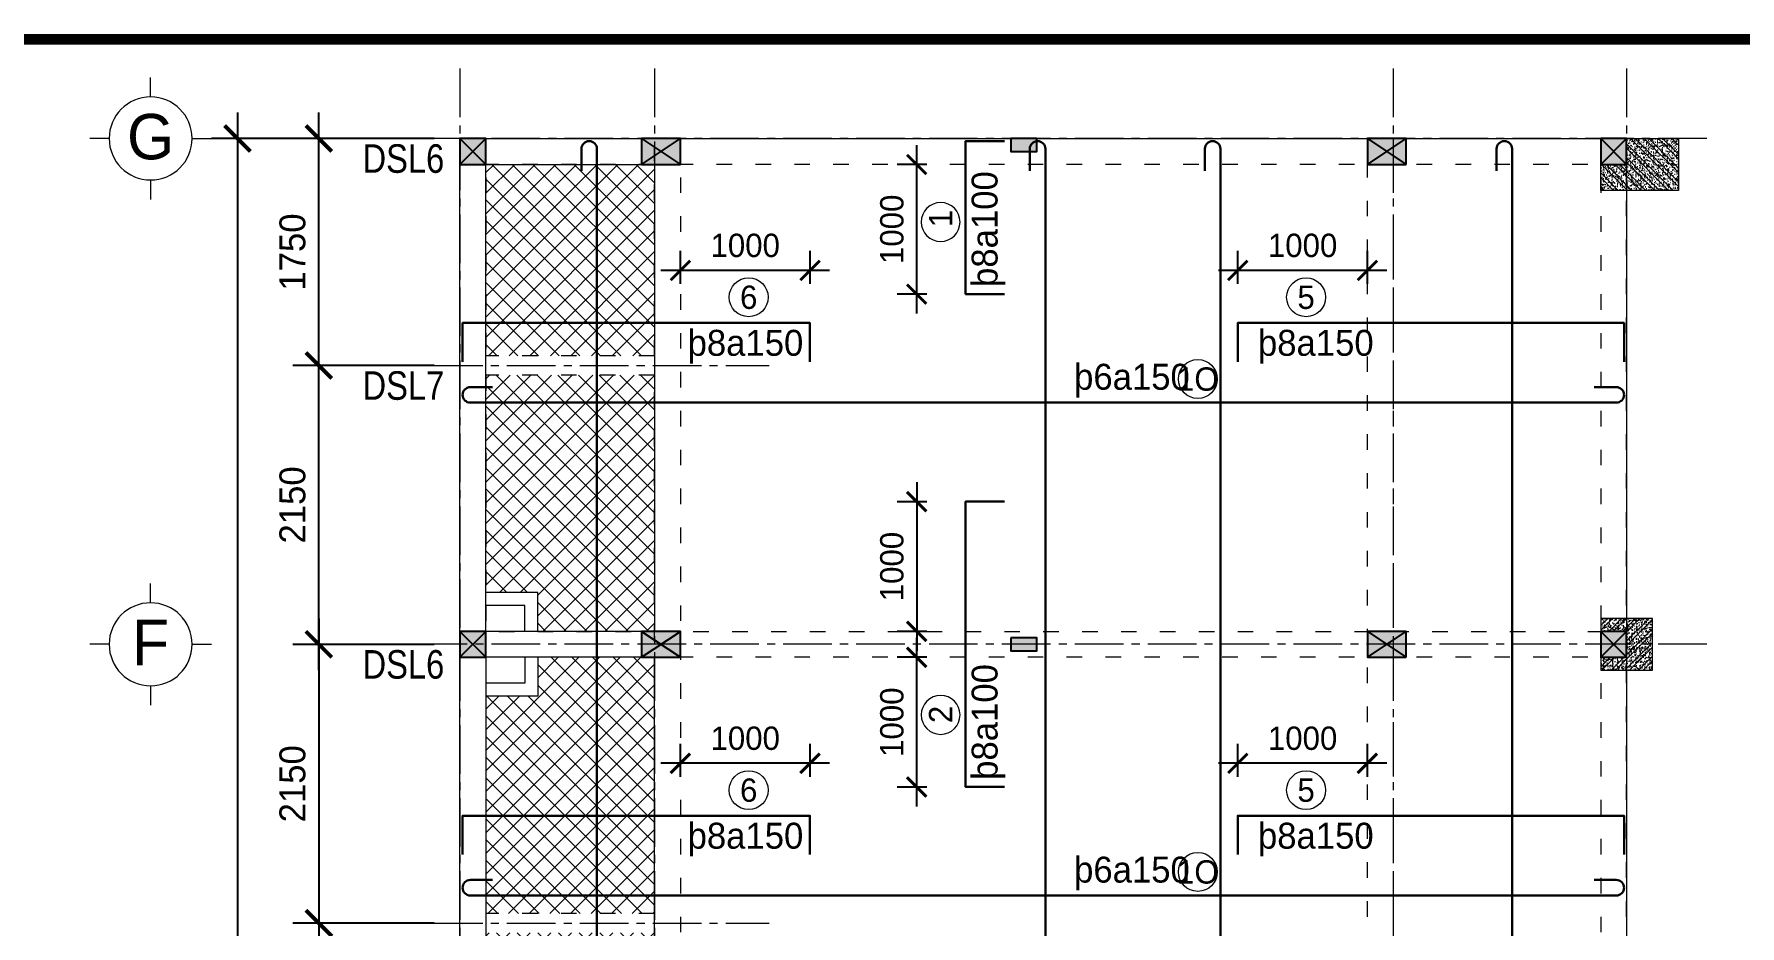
# Model space of a CAD drawing. Header units: inches. Extents: x 566748 to 757280, y 592180 to 740680.
# Drawn here: x 586112 to 599271, y 673483 to 680358 of the extents above; entities that cross this region are included whole.
import ezdxf
from ezdxf.enums import TextEntityAlignment as Align

# ---------------------------------------------------------------- set-up
doc = ezdxf.new("R2010")
doc.units = ezdxf.units.IN
doc.header["$MEASUREMENT"] = 0
for name, pattern in [('ACAD_ISO03W100', [30, 12, -18]), ('ACAD_ISO10W100', [18, 12, -3, 0, -3]), ('CENTER2', [1.125, 0.75, -0.125, 0.125, -0.125])]:
    doc.linetypes.add(name, pattern=pattern)
for name, color, linetype in [('cot', 123, 'Continuous'), ('LAYER7', 7, 'Continuous'), ('TEXT', 4, 'Continuous')]:
    doc.layers.add(name, color=color, linetype=linetype)
for name, color, linetype, lineweight in [('HACH', 8, 'Continuous', 5), ('HACTH', 8, 'Continuous', 5), ('HATCH', 8, 'Continuous', 15), ('NET CB', 2, 'Continuous', 20), ('NET GHI CHU', 7, 'Continuous', 13), ('NET KICH THUOC', 9, 'Continuous', 13), ('NET THEP DAI', 3, 'Continuous', 30), ('NET TRUC', 8, 'ACAD_ISO10W100', 9)]:
    doc.layers.add(name, color=color, linetype=linetype, lineweight=lineweight)
doc.styles.add('chu dan', font='Fonts5.ttf', dxfattribs={"height": 350})
doc.styles.add('DIM', font='Fonts5.ttf')
doc.styles.get("Standard").update_dxf_attribs({"font": 'VHELVEN0.TTF'})
doc.styles.add('VNIHELVE', font='Fonts5.ttf', dxfattribs={"height": 180})
doc.dimstyles.new('M 1-100', dxfattribs={"dimtxt": 200, "dimasz": 200, "dimexe": 200, "dimexo": 200, "dimgap": 100, "dimtad": 1, "dimtoh": 1, "dimdec": 0, "dimzin": 0, "dimdsep": 46, "dimtxsty": 'DIM', "dimblk": 'ARCHTICK', "dimcen": 200, "dimdle": 200, "dimadec": 0, "dimazin": 0, "dimtfac": 1, "dimtdec": 0, "dimtix": 1, "dimtofl": 0, "dimtmove": 2, "dimatfit": 3, "dimfxl": 1, "dimtolj": 1, "dimtzin": 0, "dimarcsym": 0})
doc.dimstyles.new('TL100', dxfattribs={"dimscale": 100, "dimtxt": 2, "dimasz": 1.5, "dimexe": 1.5, "dimexo": 3, "dimgap": 1, "dimtad": 1, "dimdec": 0, "dimzin": 9, "dimtxsty": 'VNIHELVE', "dimblk": 'ARCHTICK', "dimcen": 1, "dimdle": 1.5, "dimclrd": 256, "dimclre": 256, "dimclrt": 256, "dimadec": 0, "dimazin": 1, "dimtfac": 1, "dimtdec": 0, "dimtix": 1, "dimtmove": 0, "dimatfit": 0, "dimldrblk": 'ARCHTICK', "dimfxl": 6, "dimarcsym": 1})

# ---------------------------------------------------------------- blocks, each defined once
blk = doc.blocks.new('_ArchTick')
at = {"color": 0, "linetype": 'ByBlock', "const_width": 0.15}
blk.add_lwpolyline([(-0.5, -0.5), (0.5, 0.5)], dxfattribs=at)
blk = doc.blocks.new('*D566')
at = {"layer": 'Defpoints', "color": 0}
for p in [(589398, 675653), (588309, 673503), (589398, 673503)]:
    blk.add_point(p, dxfattribs=at)
at = {"layer": 'NET KICH THUOC', "color": 0, "lineweight": -2}
for p, q in [((588309, 675853), (588309, 673303)), ((589198, 675653), (588109, 675653)), ((589198, 673503), (588109, 673503))]:
    blk.add_line(p, q, dxfattribs=at)
at = {"layer": 'NET KICH THUOC', "color": 0, "lineweight": -2, "xscale": 200, "yscale": 200, "zscale": 200}
for p, rotation in [((588309, 675653), 90), ((588309, 673503), 270)]:
    blk.add_blockref('_ArchTick', p, dxfattribs=dict(at, rotation=rotation))
at = {"layer": 'NET KICH THUOC', "color": 0, "insert": (588106, 674578), "char_height": 200, "attachment_point": 5, "rotation": 90, "style": 'DIM'}
blk.add_mtext('\\A1;2150', dxfattribs=at)
blk = doc.blocks.new('*D567')
at = {"layer": 'Defpoints', "color": 0}
for p in [(589398, 673503), (588309, 671853), (589398, 671853)]:
    blk.add_point(p, dxfattribs=at)
at = {"layer": 'NET KICH THUOC', "color": 0, "lineweight": -2}
for p, q in [((588309, 673703), (588309, 671653)), ((589198, 673503), (588109, 673503)), ((589198, 671853), (588109, 671853))]:
    blk.add_line(p, q, dxfattribs=at)
at = {"layer": 'NET KICH THUOC', "color": 0, "lineweight": -2, "xscale": 200, "yscale": 200, "zscale": 200}
for p, rotation in [((588309, 673503), 90), ((588309, 671853), 270)]:
    blk.add_blockref('_ArchTick', p, dxfattribs=dict(at, rotation=rotation))
at = {"layer": 'NET KICH THUOC', "color": 0, "insert": (588106, 672678), "char_height": 200, "attachment_point": 5, "rotation": 90, "style": 'DIM'}
blk.add_mtext('\\A1;1650', dxfattribs=at)
blk = doc.blocks.new('*D568')
at = {"layer": 'Defpoints', "color": 0}
for p in [(588309, 677803), (589398, 677803), (589398, 675653)]:
    blk.add_point(p, dxfattribs=at)
at = {"layer": 'NET KICH THUOC', "color": 0, "lineweight": -2}
for p, q in [((588309, 675453), (588309, 678003)), ((589198, 677803), (588109, 677803)), ((589198, 675653), (588109, 675653))]:
    blk.add_line(p, q, dxfattribs=at)
at = {"layer": 'NET KICH THUOC', "color": 0, "lineweight": -2, "xscale": 200, "yscale": 200, "zscale": 200}
for p, rotation in [((588309, 677803), 90), ((588309, 675653), 270)]:
    blk.add_blockref('_ArchTick', p, dxfattribs=dict(at, rotation=rotation))
at = {"layer": 'NET KICH THUOC', "color": 0, "insert": (588106, 676728), "char_height": 200, "attachment_point": 5, "rotation": 90, "style": 'DIM'}
blk.add_mtext('\\A1;2150', dxfattribs=at)
blk = doc.blocks.new('*D569')
at = {"layer": 'Defpoints', "color": 0}
for p in [(588309, 679553), (589398, 679553), (589398, 677803)]:
    blk.add_point(p, dxfattribs=at)
at = {"layer": 'NET KICH THUOC', "color": 0, "lineweight": -2}
for p, q in [((588309, 677603), (588309, 679753)), ((589198, 679553), (588109, 679553)), ((589198, 677803), (588109, 677803))]:
    blk.add_line(p, q, dxfattribs=at)
at = {"layer": 'NET KICH THUOC', "color": 0, "lineweight": -2, "xscale": 200, "yscale": 200, "zscale": 200}
for p, rotation in [((588309, 679553), 90), ((588309, 677803), 270)]:
    blk.add_blockref('_ArchTick', p, dxfattribs=dict(at, rotation=rotation))
at = {"layer": 'NET KICH THUOC', "color": 0, "insert": (588106, 678678), "char_height": 200, "attachment_point": 5, "rotation": 90, "style": 'DIM'}
blk.add_mtext('\\A1;1750', dxfattribs=at)
blk = doc.blocks.new('*D570')
at = {"layer": 'Defpoints', "color": 0}
for p in [(589398, 679553), (587681, 657053), (589398, 657053)]:
    blk.add_point(p, dxfattribs=at)
at = {"layer": 'NET KICH THUOC', "color": 0, "lineweight": -2}
for p, q in [((587681, 679753), (587681, 656853)), ((589198, 679553), (587481, 679553)), ((589198, 657053), (587481, 657053))]:
    blk.add_line(p, q, dxfattribs=at)
at = {"layer": 'NET KICH THUOC', "color": 0, "lineweight": -2, "xscale": 200, "yscale": 200, "zscale": 200}
for p, rotation in [((587681, 679553), 90), ((587681, 657053), 270)]:
    blk.add_blockref('_ArchTick', p, dxfattribs=dict(at, rotation=rotation))
at = {"layer": 'NET KICH THUOC', "color": 0, "insert": (587479, 668303), "char_height": 200, "attachment_point": 5, "rotation": 90, "style": 'DIM'}
blk.add_mtext('\\A1;22500', dxfattribs=at)
blk = doc.blocks.new('*D578')
at = {"layer": 'Defpoints', "color": 0}
for p in [(593299, 676753), (592921, 675753), (593299, 675753)]:
    blk.add_point(p, dxfattribs=at)
at = {"layer": 'NET KICH THUOC', "lineweight": -2}
for p, q in [((592921, 676903), (592921, 675603)), ((592999, 676753), (592771, 676753)), ((592999, 675753), (592771, 675753))]:
    blk.add_line(p, q, dxfattribs=at)
at = {"layer": 'NET KICH THUOC', "lineweight": -2, "xscale": 150, "yscale": 150, "zscale": 150}
for p, rotation in [((592921, 676753), 90), ((592921, 675753), 270)]:
    blk.add_blockref('_ArchTick', p, dxfattribs=dict(at, rotation=rotation))
at = {"layer": 'NET KICH THUOC', "insert": (592730, 676253), "char_height": 180, "attachment_point": 5, "rotation": 90, "style": 'VNIHELVE'}
blk.add_mtext('1000', dxfattribs=at)
blk = doc.blocks.new('*D579')
at = {"layer": 'Defpoints', "color": 0}
for p in [(592921, 675553), (593299, 675553), (593299, 674553)]:
    blk.add_point(p, dxfattribs=at)
at = {"layer": 'NET KICH THUOC', "lineweight": -2}
for p, q in [((592921, 674403), (592921, 675703)), ((592999, 675553), (592771, 675553)), ((592999, 674553), (592771, 674553))]:
    blk.add_line(p, q, dxfattribs=at)
at = {"layer": 'NET KICH THUOC', "lineweight": -2, "xscale": 150, "yscale": 150, "zscale": 150}
for p, rotation in [((592921, 675553), 90), ((592921, 674553), 270)]:
    blk.add_blockref('_ArchTick', p, dxfattribs=dict(at, rotation=rotation))
at = {"layer": 'NET KICH THUOC', "insert": (592730, 675053), "char_height": 180, "attachment_point": 5, "rotation": 90, "style": 'VNIHELVE'}
blk.add_mtext('1000', dxfattribs=at)
blk = doc.blocks.new('SH')
at = {"layer": 'NET GHI CHU'}
blk.add_circle((0, 0), 150, dxfattribs=at)
at = {"layer": 'NET GHI CHU', "style": 'VNIHELVE'}
blk.add_attdef('1', text='', height=180, dxfattribs=at).set_placement((0, 0), align=Align.MIDDLE_CENTER)
blk = doc.blocks.new('*D580')
at = {"layer": 'Defpoints', "color": 0}
for p in [(592921, 679353), (593299, 679353), (593299, 678353)]:
    blk.add_point(p, dxfattribs=at)
at = {"layer": 'NET KICH THUOC', "lineweight": -2}
for p, q in [((592921, 678203), (592921, 679503)), ((592999, 679353), (592771, 679353)), ((592999, 678353), (592771, 678353))]:
    blk.add_line(p, q, dxfattribs=at)
at = {"layer": 'NET KICH THUOC', "lineweight": -2, "xscale": 150, "yscale": 150, "zscale": 150}
for p, rotation in [((592921, 679353), 90), ((592921, 678353), 270)]:
    blk.add_blockref('_ArchTick', p, dxfattribs=dict(at, rotation=rotation))
at = {"layer": 'NET KICH THUOC', "insert": (592730, 678853), "char_height": 180, "attachment_point": 5, "rotation": 90, "style": 'VNIHELVE'}
blk.add_mtext('1000', dxfattribs=at)
blk = doc.blocks.new('TRM')
at = {"layer": 'NET GHI CHU', "linetype": 'Continuous', "ltscale": 400}
for p, q in [((0, -150), (0, 0)), ((-320, -470), (-470, -470)), ((320, -470), (470, -470)), ((0, -790), (0, -940))]:
    blk.add_line(p, q, dxfattribs=at)
blk.add_circle((0, -470), 320, dxfattribs=at)
at = {"layer": 'NET GHI CHU', "style": 'chu dan'}
blk.add_attdef('TR', text='', height=350, dxfattribs=at).set_placement((0, -470), align=Align.MIDDLE_CENTER)
blk = doc.blocks.new('*D589')
at = {"layer": 'Defpoints', "color": 0}
for p in [(595398, 674736), (595398, 674332), (596398, 674332)]:
    blk.add_point(p, dxfattribs=at)
at = {"layer": 'NET KICH THUOC', "lineweight": -2}
for p, q in [((595398, 674632), (595398, 674886)), ((596398, 674632), (596398, 674886)), ((596548, 674736), (595248, 674736))]:
    blk.add_line(p, q, dxfattribs=at)
at = {"layer": 'NET KICH THUOC', "lineweight": -2, "xscale": 150, "yscale": 150, "zscale": 150, "rotation": 180}
blk.add_blockref('_ArchTick', (595398, 674736), dxfattribs=at)
at = {"layer": 'NET KICH THUOC', "lineweight": -2, "xscale": 150, "yscale": 150, "zscale": 150}
blk.add_blockref('_ArchTick', (596398, 674736), dxfattribs=at)
at = {"layer": 'NET KICH THUOC', "insert": (595898, 674928), "char_height": 180, "attachment_point": 5, "style": 'VNIHELVE'}
blk.add_mtext('1000', dxfattribs=at)
blk = doc.blocks.new('*D588')
at = {"layer": 'Defpoints', "color": 0}
for p in [(591098, 674736), (591098, 674332), (592098, 674332)]:
    blk.add_point(p, dxfattribs=at)
at = {"layer": 'NET KICH THUOC', "lineweight": -2}
for p, q in [((591098, 674632), (591098, 674886)), ((592098, 674632), (592098, 674886)), ((592248, 674736), (590948, 674736))]:
    blk.add_line(p, q, dxfattribs=at)
at = {"layer": 'NET KICH THUOC', "lineweight": -2, "xscale": 150, "yscale": 150, "zscale": 150, "rotation": 180}
blk.add_blockref('_ArchTick', (591098, 674736), dxfattribs=at)
at = {"layer": 'NET KICH THUOC', "lineweight": -2, "xscale": 150, "yscale": 150, "zscale": 150}
blk.add_blockref('_ArchTick', (592098, 674736), dxfattribs=at)
at = {"layer": 'NET KICH THUOC', "insert": (591598, 674928), "char_height": 180, "attachment_point": 5, "style": 'VNIHELVE'}
blk.add_mtext('1000', dxfattribs=at)
blk = doc.blocks.new('*D591')
at = {"layer": 'Defpoints', "color": 0}
for p in [(595398, 678536), (595398, 678132), (596398, 678132)]:
    blk.add_point(p, dxfattribs=at)
at = {"layer": 'NET KICH THUOC', "lineweight": -2}
for p, q in [((595398, 678432), (595398, 678686)), ((596398, 678432), (596398, 678686)), ((596548, 678536), (595248, 678536))]:
    blk.add_line(p, q, dxfattribs=at)
at = {"layer": 'NET KICH THUOC', "lineweight": -2, "xscale": 150, "yscale": 150, "zscale": 150, "rotation": 180}
blk.add_blockref('_ArchTick', (595398, 678536), dxfattribs=at)
at = {"layer": 'NET KICH THUOC', "lineweight": -2, "xscale": 150, "yscale": 150, "zscale": 150}
blk.add_blockref('_ArchTick', (596398, 678536), dxfattribs=at)
at = {"layer": 'NET KICH THUOC', "insert": (595898, 678728), "char_height": 180, "attachment_point": 5, "style": 'VNIHELVE'}
blk.add_mtext('1000', dxfattribs=at)
blk = doc.blocks.new('*D590')
at = {"layer": 'Defpoints', "color": 0}
for p in [(591098, 678536), (591098, 678132), (592098, 678132)]:
    blk.add_point(p, dxfattribs=at)
at = {"layer": 'NET KICH THUOC', "lineweight": -2}
for p, q in [((591098, 678432), (591098, 678686)), ((592098, 678432), (592098, 678686)), ((592248, 678536), (590948, 678536))]:
    blk.add_line(p, q, dxfattribs=at)
at = {"layer": 'NET KICH THUOC', "lineweight": -2, "xscale": 150, "yscale": 150, "zscale": 150, "rotation": 180}
blk.add_blockref('_ArchTick', (591098, 678536), dxfattribs=at)
at = {"layer": 'NET KICH THUOC', "lineweight": -2, "xscale": 150, "yscale": 150, "zscale": 150}
blk.add_blockref('_ArchTick', (592098, 678536), dxfattribs=at)
at = {"layer": 'NET KICH THUOC', "insert": (591598, 678728), "char_height": 180, "attachment_point": 5, "style": 'VNIHELVE'}
blk.add_mtext('1000', dxfattribs=at)

msp = doc.modelspace()

# ---------------------------------------------------------------- hatches: boundary and pattern name
at = {"layer": 'cot', "ltscale": 5}
h = msp.add_hatch(color=256, dxfattribs=at)
h.paths.add_polyline_path([(589497.6, 679453.4), (589397.6, 679553.4), (589397.6, 679353.4)])
h.paths.add_polyline_path([(589497.6, 679453.4), (589397.6, 679353.4), (589597.6, 679353.4)])
h.paths.add_polyline_path([(589597.6, 679553.4), (589497.6, 679453.4), (589597.6, 679353.4)])
h.paths.add_polyline_path([(589597.6, 679553.4), (589397.6, 679553.4), (589497.6, 679453.4)])
h = msp.add_hatch(color=256, dxfattribs=at)
h.paths.add_polyline_path([(590797.6, 679553.4), (590797.6, 679353.4), (590947.6, 679453.4)])
h.paths.add_polyline_path([(590947.6, 679453.4), (591097.6, 679553.4), (590797.6, 679553.4)])
h.paths.add_polyline_path([(590797.6, 679353.4), (591097.6, 679353.4), (590947.6, 679453.4)])
h.paths.add_polyline_path([(590947.6, 679453.4), (591097.6, 679353.4), (591097.6, 679553.4)])
at = {"layer": 'cot', "ltscale": 800}
for points in [[(593647.6, 679553.4), (593647.6, 679453.4), (593847.6, 679453.4), (593847.6, 679553.4)], [(593647.6, 675703.4), (593647.6, 675603.4), (593847.6, 675603.4), (593847.6, 675703.4)]]:
    msp.add_hatch(color=256, dxfattribs=at).paths.add_polyline_path(points)
at = {"layer": 'cot', "ltscale": 5}
h = msp.add_hatch(color=256, dxfattribs=at)
h.paths.add_polyline_path([(596397.6, 679553.4), (596397.6, 679353.4), (596547.6, 679453.4)])
h.paths.add_polyline_path([(596547.6, 679453.4), (596697.6, 679553.4), (596397.6, 679553.4)])
h.paths.add_polyline_path([(596397.6, 679353.4), (596697.6, 679353.4), (596547.6, 679453.4)])
h.paths.add_polyline_path([(596547.6, 679453.4), (596697.6, 679353.4), (596697.6, 679553.4)])
h = msp.add_hatch(color=256, dxfattribs=at)
h.paths.add_polyline_path([(598297.6, 679453.4), (598197.6, 679553.4), (598197.6, 679353.4)])
h.paths.add_polyline_path([(598297.6, 679453.4), (598197.6, 679353.4), (598397.6, 679353.4)])
h.paths.add_polyline_path([(598397.6, 679553.4), (598297.6, 679453.4), (598397.6, 679353.4)])
h.paths.add_polyline_path([(598397.6, 679553.4), (598197.6, 679553.4), (598297.6, 679453.4)])
h = msp.add_hatch(color=256, dxfattribs=at)
h.paths.add_polyline_path([(598297.6, 679453.4), (598197.6, 679553.4), (598197.6, 679353.4)])
h.paths.add_polyline_path([(598297.6, 679453.4), (598197.6, 679353.4), (598397.6, 679353.4)])
h.paths.add_polyline_path([(598397.6, 679553.4), (598297.6, 679453.4), (598397.6, 679353.4)])
h.paths.add_polyline_path([(598397.6, 679553.4), (598197.6, 679553.4), (598297.6, 679453.4)])
h = msp.add_hatch(color=256, dxfattribs=at)
h.paths.add_polyline_path([(589497.6, 675653.4), (589397.6, 675753.4), (589397.6, 675553.4)])
h.paths.add_polyline_path([(589497.6, 675653.4), (589397.6, 675553.4), (589597.6, 675553.4)])
h.paths.add_polyline_path([(589597.6, 675753.4), (589497.6, 675653.4), (589597.6, 675553.4)])
h.paths.add_polyline_path([(589597.6, 675753.4), (589397.6, 675753.4), (589497.6, 675653.4)])
h = msp.add_hatch(color=256, dxfattribs=at)
h.paths.add_polyline_path([(590797.6, 675753.4), (590797.6, 675553.4), (590947.6, 675653.4)])
h.paths.add_polyline_path([(590947.6, 675653.4), (591097.6, 675753.4), (590797.6, 675753.4)])
h.paths.add_polyline_path([(590797.6, 675553.4), (591097.6, 675553.4), (590947.6, 675653.4)])
h.paths.add_polyline_path([(590947.6, 675653.4), (591097.6, 675553.4), (591097.6, 675753.4)])
h = msp.add_hatch(color=256, dxfattribs=at)
h.paths.add_polyline_path([(596397.6, 675753.4), (596397.6, 675553.4), (596547.6, 675653.4)])
h.paths.add_polyline_path([(596547.6, 675653.4), (596697.6, 675753.4), (596397.6, 675753.4)])
h.paths.add_polyline_path([(596397.6, 675553.4), (596697.6, 675553.4), (596547.6, 675653.4)])
h.paths.add_polyline_path([(596547.6, 675653.4), (596697.6, 675553.4), (596697.6, 675753.4)])
h = msp.add_hatch(color=256, dxfattribs=at)
h.paths.add_polyline_path([(598297.6, 675653.4), (598197.6, 675753.4), (598197.6, 675553.4)])
h.paths.add_polyline_path([(598297.6, 675653.4), (598197.6, 675553.4), (598397.6, 675553.4)])
h.paths.add_polyline_path([(598397.6, 675753.4), (598297.6, 675653.4), (598397.6, 675553.4)])
h.paths.add_polyline_path([(598397.6, 675753.4), (598197.6, 675753.4), (598297.6, 675653.4)])
h = msp.add_hatch(color=256, dxfattribs=at)
h.paths.add_polyline_path([(598297.6, 675653.4), (598197.6, 675753.4), (598197.6, 675553.4)])
h.paths.add_polyline_path([(598297.6, 675653.4), (598197.6, 675553.4), (598397.6, 675553.4)])
h.paths.add_polyline_path([(598397.6, 675753.4), (598297.6, 675653.4), (598397.6, 675553.4)])
h.paths.add_polyline_path([(598397.6, 675753.4), (598197.6, 675753.4), (598297.6, 675653.4)])
at = {"layer": 'HACH', "ltscale": 800}
h = msp.add_hatch(dxfattribs=at)
h.set_pattern_fill('AR-CONC', color=256, scale=7, style=0)
h.set_pattern_definition([(310, (16363.12, 1336606.817), (50.2082128, 4.3926494), [5.25, -57.75]), (5, (16363.12, 1336606.817), (-9.7125934, -52.6534494), [4.2, -46.2]), (259.5486, (16367.304, 1336607.183), (40.4956567, -48.260768), [4.4618133, -49.0799478]), (313.8158, (16363.12, 1336592.817), (74.7068734, 11.586331), [7.875, -86.625]), (263.3644, (16369.345, 1336593.78), (65.4263894, -68.188251), [6.69272, -73.61991]), (8.8158, (16363.12, 1336592.82), (65.426336, -68.188302), [6.3, -69.3]), (339, (16370.12, 1336596.317), (41.7834936, 28.1833223), [5.25, -57.75]), (34, (16370.12, 1336596.317), (17.0320732, -50.7605032), [4.2, -46.2]), (288.5486, (16373.6, 1336598.665), (58.815584, -22.5771348), [4.4618133, -49.0799478]), (322.5, (16363.12, 1336606.817), (0.85118987, -23.30256977), [0, -45.64, 0, -46.9, 0, -46.375]), (352.5, (16363.12, 1336606.817), (18.4148676, -27.6088198), [0, -26.74, 0, -44.59, 0, -17.675]), (32.5, (16347.51, 1336606.817), (37.36757053, 1.57884102), [0, -17.5, 0, -54.6, 0, -72.45]), (42.5, (16340.51, 1336606.817), (40.8230319, -7.0073488), [0, -22.75, 0, -36.26, 0, -51.45])])
h.paths.add_polyline_path([(598397.6, 679153.4), (598197.6, 679153.4), (598197.6, 679353.4), (598397.6, 679353.4)])
h.paths.add_polyline_path([(598397.6, 679553.4), (598797.6, 679553.4), (598797.6, 679153.4), (598397.6, 679153.4)])
h = msp.add_hatch(dxfattribs=at)
h.set_pattern_fill('ANSI32', color=256, scale=200, style=0)
h.set_pattern_definition([(315, (16363.12, 1336606.82), (-53.0330086, -53.0330086), []), (315, (16398.475, 1336606.82), (-53.0330086, -53.0330086), [])])
h.paths.add_polyline_path([(598397.6, 679153.4), (598197.6, 679153.4), (598197.6, 679353.4), (598397.6, 679353.4)])
h.paths.add_polyline_path([(598397.6, 679153.4), (598397.6, 679553.4), (598797.6, 679553.4), (598797.6, 679153.4)])
at = {"layer": 'HACTH'}
h = msp.add_hatch(dxfattribs=at)
h.set_pattern_fill('ANSI37', color=256, scale=900, angle=90, style=0)
h.set_pattern_definition([(135, (1265503.83, 83677.38), (-79.549513, -79.549513), []), (225, (1265503.83, 83677.38), (79.549513, -79.549513), [])])
h.paths.add_polyline_path([(589597.6, 673428.4), (589597.6, 671953.4), (590897.6, 671953.4), (590897.6, 673428.4)])
h.paths.add_polyline_path([(589997.6, 675253.4), (589597.6, 675253.4), (589597.6, 673578.4), (590897.6, 673578.4), (590897.6, 675553.4), (589997.6, 675553.4)])
h.paths.add_polyline_path([(590897.6, 677728.4), (589597.6, 677728.4), (589597.6, 676053.4), (589997.6, 676053.4), (589997.6, 675753.4), (590897.6, 675753.4)])
h.paths.add_polyline_path([(590897.6, 679353.4), (589597.6, 679353.4), (589597.6, 677878.4), (590897.6, 677878.4)])
at = {"layer": 'HATCH', "ltscale": 800}
h = msp.add_hatch(dxfattribs=at)
h.set_pattern_fill('ANSI32', color=256, scale=200, style=0)
h.set_pattern_definition([(45, (1589.12, -29528.46), (-53.0330086, 53.0330086), []), (45, (1624.475, -29528.46), (-53.0330086, 53.0330086), [])])
h.paths.add_polyline_path([(598597.6, 675853.4), (598197.6, 675853.4), (598197.6, 675753.4), (598397.6, 675753.4), (598397.6, 675553.4), (598197.6, 675553.4), (598197.6, 675453.4), (598597.6, 675453.4)])
h = msp.add_hatch(dxfattribs=at)
h.set_pattern_fill('AR-CONC', color=256, scale=7, style=0)
h.set_pattern_definition([(50, (1589.12, -29528.46), (50.2082128, -4.3926494), [5.25, -57.75]), (355, (1589.12, -29528.46), (-9.7125934, 52.6534494), [4.2, -46.2]), (100.4514, (1593.304, -29528.826), (40.4956567, 48.260768), [4.4618133, -49.0799478]), (46.1842, (1589.12, -29514.46), (74.7068734, -11.586331), [7.875, -86.625]), (96.6356, (1595.345, -29515.425), (65.4263894, 68.188251), [6.69272, -73.61991]), (351.1842, (1589.12, -29514.46), (65.426336, 68.188302), [6.3, -69.3]), (21, (1596.12, -29517.96), (41.7834936, -28.1833223), [5.25, -57.75]), (326, (1596.12, -29517.96), (17.0320732, 50.7605032), [4.2, -46.2]), (71.4514, (1599.6, -29520.31), (58.815584, 22.5771348), [4.4618133, -49.0799478]), (37.5, (1589.12, -29528.46), (0.85118987, 23.30256977), [0, -45.64, 0, -46.9, 0, -46.375]), (7.5, (1589.12, -29528.46), (18.4148676, 27.6088198), [0, -26.74, 0, -44.59, 0, -17.675]), (327.5, (1573.51, -29528.46), (37.36757053, -1.57884102), [0, -17.5, 0, -54.6, 0, -72.45]), (317.5, (1566.51, -29528.46), (40.8230319, 7.0073488), [0, -22.75, 0, -36.26, 0, -51.45])])
h.paths.add_polyline_path([(598397.6, 675553.4), (598197.6, 675553.4), (598197.6, 675453.4), (598597.6, 675453.4), (598597.6, 675853.4), (598197.6, 675853.4), (598197.6, 675753.4), (598397.6, 675753.4)])

# ---------------------------------------------------------------- linework, layer by layer
at = {"layer": 'cot', "ltscale": 5}
for p, q in [((589397.6, 679353.4), (589597.6, 679553.4)), ((589397.6, 679553.4), (589597.6, 679353.4)), ((590797.6, 679353.4), (591097.6, 679553.4)), ((590797.6, 679553.4), (591097.6, 679353.4)), ((596397.6, 679353.4), (596697.6, 679553.4)), ((596397.6, 679553.4), (596697.6, 679353.4)), ((598197.6, 679353.4), (598397.6, 679553.4)), ((598197.6, 679553.4), (598397.6, 679353.4)), ((598197.6, 679353.4), (598397.6, 679553.4)), ((598197.6, 679553.4), (598397.6, 679353.4)), ((589397.6, 675553.4), (589597.6, 675753.4)), ((589397.6, 675753.4), (589597.6, 675553.4)), ((590797.6, 675553.4), (591097.6, 675753.4)), ((590797.6, 675753.4), (591097.6, 675553.4)), ((596397.6, 675553.4), (596697.6, 675753.4)), ((596397.6, 675753.4), (596697.6, 675553.4)), ((598197.6, 675553.4), (598397.6, 675753.4)), ((598197.6, 675753.4), (598397.6, 675553.4)), ((598197.6, 675553.4), (598397.6, 675753.4)), ((598197.6, 675753.4), (598397.6, 675553.4))]:
    msp.add_line(p, q, dxfattribs=at)
for points in [[(589597.6, 679353.4), (589597.6, 679553.4), (589397.6, 679553.4), (589397.6, 679353.4)], [(591097.6, 679353.4), (591097.6, 679553.4), (590797.6, 679553.4), (590797.6, 679353.4)], [(596697.6, 679353.4), (596697.6, 679553.4), (596397.6, 679553.4), (596397.6, 679353.4)], [(598397.6, 679353.4), (598397.6, 679553.4), (598197.6, 679553.4), (598197.6, 679353.4)], [(598397.6, 679353.4), (598397.6, 679553.4), (598197.6, 679553.4), (598197.6, 679353.4)], [(589597.6, 675553.4), (589597.6, 675753.4), (589397.6, 675753.4), (589397.6, 675553.4)], [(591097.6, 675553.4), (591097.6, 675753.4), (590797.6, 675753.4), (590797.6, 675553.4)], [(596697.6, 675553.4), (596697.6, 675753.4), (596397.6, 675753.4), (596397.6, 675553.4)], [(598397.6, 675553.4), (598397.6, 675753.4), (598197.6, 675753.4), (598197.6, 675553.4)], [(598397.6, 675553.4), (598397.6, 675753.4), (598197.6, 675753.4), (598197.6, 675553.4)], [(598397.6, 675553.4), (598397.6, 675753.4), (598197.6, 675753.4), (598197.6, 675553.4)]]:
    msp.add_lwpolyline(points, close=True, dxfattribs=at)
at = {"layer": 'cot', "ltscale": 800}
for points in [[(593647.6, 679553.4), (593647.6, 679453.4), (593847.6, 679453.4), (593847.6, 679553.4)], [(593647.6, 675703.4), (593647.6, 675603.4), (593847.6, 675603.4), (593847.6, 675703.4)]]:
    msp.add_lwpolyline(points, close=True, dxfattribs=at)
at = {"layer": 'LAYER7', "linetype": 'Continuous', "const_width": 80}
msp.add_lwpolyline([(607748.3, 680317.8), (568548.3, 680317.8), (568548.3, 652542.9), (607748.3, 652542.9)], close=True, dxfattribs=at)
at = {"layer": 'NET CB', "ltscale": 800}
for points in [[(589397.6, 657053.4), (589397.6, 679553.4), (598397.6, 679553.4), (598397.6, 657053.4)], [(598797.6, 679553.4), (598797.6, 679153.4), (598197.6, 679153.4), (598197.6, 679553.4)], [(589597.6, 675753.4), (589597.6, 679353.4), (590897.6, 679353.4), (590897.6, 675753.4)], [(598597.6, 675453.4), (598597.6, 675853.4), (598197.6, 675853.4), (598197.6, 675453.4)], [(589597.6, 675553.4), (589597.6, 671953.4), (590897.6, 671953.4), (590897.6, 675553.4)]]:
    msp.add_lwpolyline(points, close=True, dxfattribs=at)
for points in [[(589997.6, 675753.4), (589997.6, 676053.4), (589597.6, 676053.4)], [(589897.6, 675753.4), (589897.6, 675953.4), (589597.6, 675953.4)], [(589997.6, 675553.4), (589997.6, 675253.4), (589597.6, 675253.4)], [(589897.6, 675553.4), (589897.6, 675353.4), (589597.6, 675353.4)]]:
    msp.add_lwpolyline(points, dxfattribs=at)
at = {"layer": 'NET GHI CHU', "linetype": 'ACAD_ISO03W100', "ltscale": 10}
for p, q in [((590897.6, 677878.4), (589597.6, 677878.4)), ((590897.6, 677728.4), (589597.6, 677728.4)), ((590897.6, 673578.4), (589597.6, 673578.4))]:
    msp.add_line(p, q, dxfattribs=at)
for points in [[(589597.6, 660753.4), (589597.6, 657053.4), (589397.6, 657053.4), (589397.6, 679553.4), (589597.6, 679553.4), (589597.6, 677878.4)], [(590897.6, 679553.4), (591097.6, 679553.4), (591097.6, 660353.4), (590897.6, 660353.4), (590897.6, 662528.4)], [(590897.6, 677878.4), (590897.6, 679553.4)], [(596397.6, 679553.4), (596597.6, 679553.4), (596597.6, 657053.4), (596397.6, 657053.4), (596397.6, 679553.4)], [(589597.6, 677728.4), (589597.6, 676053.4)], [(590897.6, 673578.4), (590897.6, 677728.4)], [(589597.6, 675953.4), (589597.6, 675353.4)], [(589897.6, 675553.4), (589397.6, 675553.4), (589397.6, 675753.4), (589897.6, 675753.4)], [(589997.6, 675753.4), (598397.6, 675753.4), (598397.6, 675553.4), (589997.6, 675553.4)], [(589597.6, 675253.4), (589597.6, 673578.4)]]:
    msp.add_lwpolyline(points, dxfattribs=at)
for points in [[(598397.6, 679553.4), (598397.6, 679353.4), (589397.6, 679353.4), (589397.6, 679553.4)], [(598397.6, 657053.4), (598397.6, 679553.4), (598197.6, 679553.4), (598197.6, 657053.4)]]:
    msp.add_lwpolyline(points, close=True, dxfattribs=at)
at = {"layer": 'NET THEP DAI'}
for points in [[(590334.5, 660603.4), (590334.5, 660433.4, 1), (590454.5, 660433.4), (590454.5, 660433.4), (590454.5, 679473.4), (590454.5, 679473.4, 1), (590334.5, 679473.4), (590334.5, 679303.4)], [(593793.5, 660603.4), (593793.5, 660433.4, 1), (593913.5, 660433.4), (593913.5, 660433.4), (593913.5, 679473.4), (593913.5, 679473.4, 1), (593793.5, 679473.4), (593793.5, 679303.4)], [(595144, 657303.4), (595144, 657133.4, 1), (595264, 657133.4), (595264, 657133.4), (595264, 679473.4), (595264, 679473.4, 1), (595144, 679473.4), (595144, 679303.4)], [(597394.5, 657303.4), (597394.5, 657133.4, 1), (597514.5, 657133.4), (597514.5, 657133.4), (597514.5, 679473.4), (597514.5, 679473.4, 1), (597394.5, 679473.4), (597394.5, 679303.4)], [(598147.6, 677636.6), (598317.6, 677636.6, -1), (598317.6, 677516.6), (598317.6, 677516.6), (589477.6, 677516.6), (589477.6, 677516.6, -1), (589477.6, 677636.6), (589647.6, 677636.6)], [(598147.6, 673836.6), (598317.6, 673836.6, -1), (598317.6, 673716.6), (598317.6, 673716.6), (589477.6, 673716.6), (589477.6, 673716.6, -1), (589477.6, 673836.6), (589647.6, 673836.6)]]:
    msp.add_lwpolyline(points, format="xyb", dxfattribs=at)
for points in [[(593598.5, 678353.4), (593298.5, 678353.4), (593298.5, 679533.4), (593598.5, 679533.4)], [(589417.6, 677831.6), (589417.6, 678131.6), (592097.6, 678131.6), (592097.6, 677831.6)], [(598377.6, 677831.6), (598377.6, 678131.6), (595397.6, 678131.6), (595397.6, 677831.6)], [(593598.5, 676753.4), (593298.5, 676753.4), (593298.5, 674553.4), (593598.5, 674553.4)], [(589417.6, 674031.6), (589417.6, 674331.6), (592097.6, 674331.6), (592097.6, 674031.6)], [(598377.6, 674031.6), (598377.6, 674331.6), (595397.6, 674331.6), (595397.6, 674031.6)]]:
    msp.add_lwpolyline(points, dxfattribs=at)
at = {"layer": 'NET TRUC', "linetype": 'CENTER2', "ltscale": 500}
for points in [[(589397.6, 680091.8), (589397.6, 655817.3)], [(590897.2, 680091.8), (590897.2, 655817.3)], [(596597.6, 680091.8), (596597.6, 655817.3)], [(598397.6, 680091.8), (598397.6, 655817.3)], [(599016.3, 679553.4), (588272.7, 679553.4)], [(589197.6, 677803.4), (591783.5, 677803.4)], [(599016.3, 675653.4), (588272.7, 675653.4)], [(589197.6, 673503.4), (591783.5, 673503.4)]]:
    msp.add_lwpolyline(points, dxfattribs=at)

# ---------------------------------------------------------------- block references
at = {"layer": 'NET KICH THUOC'}
ref = msp.add_blockref('SH', (593105.4, 678909.1), dxfattribs=dict(at, xscale=-1, rotation=90))
ref.add_attrib('1', '1', dxfattribs={"layer": 'NET GHI CHU', "height": 180, "rotation": 90, "style": 'VNIHELVE'}).set_placement((593105.4, 678936.4), align=Align.MIDDLE_CENTER)
for p, values in [((591625, 678329.2), {'1': '6'}), ((595925, 678329.2), {'1': '5'}), ((595089.5, 677698.6), {'1': '1O'}), ((591625, 674529.2), {'1': '6'}), ((595925, 674529.2), {'1': '5'}), ((595089.5, 673898.6), {'1': '1O'})]:
    msp.add_blockref('SH', p, dxfattribs=at).add_auto_attribs(values)
ref = msp.add_blockref('SH', (593105.4, 675109.1), dxfattribs=dict(at, xscale=-1, rotation=90))
ref.add_attrib('1', '2', dxfattribs={"layer": 'NET GHI CHU', "height": 180, "rotation": 90, "style": 'VNIHELVE'}).set_placement((593105.4, 675112.4), align=Align.MIDDLE_CENTER)
at = {"layer": 'TEXT'}
ref = msp.add_blockref('TRM', (587011, 679083.4), dxfattribs=dict(at, xscale=-1, rotation=180))
ref.add_attrib('TR', 'G', dxfattribs={"height": 350, "style": 'chu dan'}).set_placement((587011, 679567.5), align=Align.MIDDLE_CENTER)
ref = msp.add_blockref('TRM', (587011, 675183.4), dxfattribs=dict(at, xscale=-1, rotation=180))
ref.add_attrib('TR', 'F', dxfattribs={"height": 350, "style": 'chu dan'}).set_placement((587011, 675667.5), align=Align.MIDDLE_CENTER)

# ---------------------------------------------------------------- texts
at = {"layer": 'TEXT', "ltscale": 800, "char_height": 220, "width": 968, "attachment_point": 1}
for s, insert in [('{\\fVNI-Helve-Condense|b0|i0|c0|p2;DSL6}', (588646, 679508.6)), ('{\\fVNI-Helve-Condense|b0|i0|c0|p2;DSL7}', (588646, 677758.6)), ('{\\fVNI-Helve-Condense|b0|i0|c0|p2;DSL6}', (588646, 675608.6))]:
    msp.add_mtext(s, dxfattribs=dict(at, insert=insert))
at = {"layer": 'TEXT', "char_height": 200, "width": 866.506, "attachment_point": 3, "rotation": 90, "style": 'VNIHELVE'}
for insert in [(593344.8, 679300.9), (593344.8, 675500.9)]:
    msp.add_mtext('þ8a100', dxfattribs=dict(at, insert=insert))
at = {"layer": 'TEXT', "char_height": 200, "width": 866.506, "attachment_point": 1, "style": 'VNIHELVE'}
for s, insert in [('þ8a150', (591153.7, 678077.8)), ('þ8a150', (595553.7, 678077.8)), ('þ6a150', (594135.2, 677816.3)), ('þ8a150', (591153.7, 674277.8)), ('þ8a150', (595553.7, 674277.8)), ('þ6a150', (594135.2, 674016.3))]:
    msp.add_mtext(s, dxfattribs=dict(at, insert=insert))

# ---------------------------------------------------------------- dimensions: what is measured, and where the dimension line sits
at = {"layer": 'NET KICH THUOC'}
for base, p1, p2, angle, dimstyle, picture, middle in [((587681, 657053.4), (589397.6, 679553.4), (589397.6, 657053.4), 90, 'M 1-100', '*D570', (587478.9, 668303.4)), ((588308.5, 679553.4), (589397.6, 677803.4), (589397.6, 679553.4), 90, 'M 1-100', '*D569', (588106.4, 678678.4)), ((592921.5, 679353.4), (593298.5, 678353.4), (593298.5, 679353.4), 90, 'TL100', '*D580', (592729.6, 678853.4)), ((588308.5, 677803.4), (589397.6, 675653.4), (589397.6, 677803.4), 90, 'M 1-100', '*D568', (588106.4, 676728.4)), ((592921.5, 675753.4), (593298.5, 676753.4), (593298.5, 675753.4), 270, 'TL100', '*D578', (592729.6, 676253.4)), ((588308.5, 673503.4), (589397.6, 675653.4), (589397.6, 673503.4), 270, 'M 1-100', '*D566', (588106.4, 674578.4)), ((592921.5, 675553.4), (593298.5, 674553.4), (593298.5, 675553.4), 90, 'TL100', '*D579', (592729.6, 675053.4)), ((588308.5, 671853.4), (589397.6, 673503.4), (589397.6, 671853.4), 270, 'M 1-100', '*D567', (588106.4, 672678.4))]:
    dim = msp.add_linear_dim(base=base, p1=p1, p2=p2, angle=angle, dimstyle=dimstyle, dxfattribs=at)
    dim.commit()
    dim.dimension.update_dxf_attribs({"geometry": picture, "text_midpoint": middle})
for base, p1, p2, picture, middle in [((591097.6, 678536.3), (592097.6, 678131.6), (591097.6, 678131.6), '*D590', (591597.6, 678728.2)), ((595397.6, 678536.3), (596397.6, 678131.6), (595397.6, 678131.6), '*D591', (595897.6, 678728.2)), ((591097.6, 674736.3), (592097.6, 674331.6), (591097.6, 674331.6), '*D588', (591597.6, 674928.2)), ((595397.6, 674736.3), (596397.6, 674331.6), (595397.6, 674331.6), '*D589', (595897.6, 674928.2))]:
    dim = msp.add_linear_dim(base=base, p1=p1, p2=p2, dimstyle='TL100', dxfattribs=at)
    dim.commit()
    dim.dimension.update_dxf_attribs({"geometry": picture, "text_midpoint": middle})

doc.saveas('drawing.dxf')
